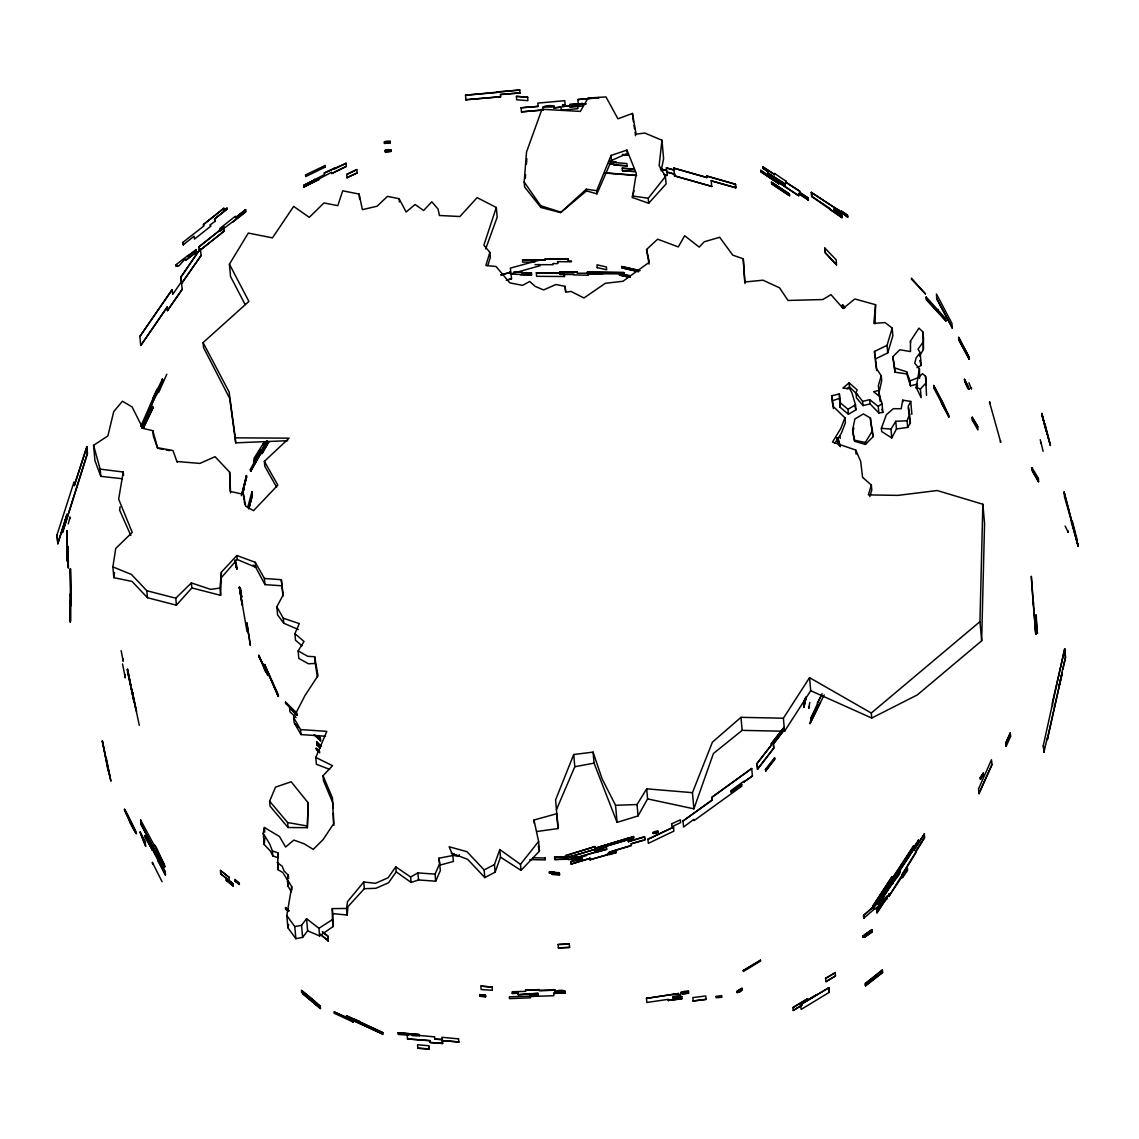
<?xml version="1.0" encoding="UTF-8"?>
<svg xmlns="http://www.w3.org/2000/svg" width="1139" height="1139" viewBox="0 0 1139 1139"><rect width="100%" height="100%" fill="white"/><g stroke="black" fill="none" stroke-linecap="round" stroke-linejoin="round"><path stroke-width="1.5" d="M287.156 879.493L282.757 872.517L277.745 869.527L277.745 864.985M919.515 355.98L923.373 349.559L923.515 338.397L922.946 332.004L918.959 328.132L910.46 341.088L910.474 351.552L899.796 349.773L892.862 356.678L894.955 372.182L906.815 373.948L910.46 385.907L917.308 384.014M926.52 395.375L925.551 376.326L922.533 373.649L918.475 377.45L910.018 380.91L910.46 385.907M923.373 349.559L922.946 332.004M509.418 272.064L509.546 273.488M520.267 274.841L531.614 274.826L510.713 274.058M531.443 272.847L521.947 272.89L531.443 272.847L531.614 274.983M514.102 271.979L521.89 272.079L514.102 272.136M522.502 259.92L545.339 260.048L522.502 259.92L522.687 262.098L534.775 262.084M536.327 272.762L564.161 273.26L564.474 276.521L564.175 273.118L536.327 272.762L536.626 276.321L564.474 276.521M545.225 258.752L568.062 259.037L545.225 258.752L545.339 260.205M559.847 271.808L577.103 272.022L559.847 271.808L560.061 274.342L573.942 274.371L560.061 274.342M534.988 264.632L552.928 264.704C551.276 261.6 560.303 265.914 557.541 261.628L571.436 261.799L571.379 260.945L568.233 260.902M577.103 272.022L577.202 273.232L588.279 273.218L588.45 275.239L573.999 274.912M587.368 272.121L623.731 272.577L587.368 272.121L587.482 273.744L623.859 273.887M587.482 273.744L603.072 273.631M871.734 718.04L871.292 713.042L809.544 677.662L810.712 690.704L871.734 718.04L917.251 694.961L981.661 640.801L979.953 621.652L982.857 504.25L937.169 490.525L897.945 495.38L868.374 494.91L871.335 485.029L862.793 477.554M981.661 640.801L984.566 523.385L982.857 504.25M545.182 857.994L533.095 857.809M277.745 869.527L277.916 852.869L272.406 850.918L269.701 843.971L263.223 833.349L264.376 827.498L279.439 836.467L285.647 847.046L293.834 840.084L303.928 843.7L313.296 849.367L323.248 839.415L333.57 823.796L332.46 798.026L323.035 775.716L332.517 765.693L315.788 757.421L326.808 731.366L300.539 729.572L293.634 717.527L304.996 695.545L317.995 675.669L314.677 656.747L307.729 656.292L298.133 650.91L304.028 641.471L294.901 633.64L299.315 623.603L283.312 618.235L276.834 606.816L283.113 595.014L281.333 579.708L264.419 578.47L255.264 562.31L236.855 555.519L221.393 572.134L219.969 588.066L220.624 595.341L191.836 587.938L176.403 605.193L147.444 597.719L132.081 581.445L113.843 577.658L112.875 566.895L115.737 548.443L132.224 532.411L118.655 499.138L123.24 472.016L100.161 469.14L93.569 445.321L107.863 435.952L113.715 411.635L122.428 401.227L132.096 406.936L142.902 428.378L152.825 430.684L157.695 448.41L153.267 435.682L152.825 430.684M307.345 827.697L308.156 802.824L291.185 781.781L275.538 787.12L269.63 801.187L270.071 806.184L288.025 827.512L307.345 827.697L308.156 802.824M220.624 595.341L221.393 572.134M554.28 872.218L554.38 873.599L554.28 872.218L549.34 872.09L559.306 872.73L559.477 874.766L551.888 874.339L551.717 872.446L559.306 872.887L559.477 874.766M554.394 873.456L549.468 873.172M551.888 874.339L559.477 874.624M875.008 323.875L875.592 304.711L854.82 298.959L843.131 308.498L830.972 294.645L822.814 299.543L788.017 300.454L779.532 287.811L763.016 280.194L744.764 282.002L743.254 258.809L732.733 255.136L719.677 237.268L704.229 241.781L699.218 247.12L684.653 235.73L678.317 246.921L657.63 239.19L646.553 249.498L649.045 264.106M661.958 140.225L659.139 165.611L665.432 176.502L666.087 183.948L648.675 203.269L632.416 197.517L636.26 173.327L626.963 150.092L611.031 155.459L596.679 190.697L586.3 189.174L586.457 190.911L560.616 212.609L540.854 207.455L524.623 187.01L524.182 182.012L526.531 152L541.95 109.273L580.335 111.408L588.023 98.054L605.962 96.915L617.95 118.798L632.444 113.444L636.132 134.16L644.788 133.035L661.958 140.225L663.61 158.734L661.133 170.822M525.321 178.182L525.592 174.651M526.432 164.059L526.844 158.748M276.991 857.382L272.847 855.916L270.342 851.047L264.22 844.526L264.775 838.304M875.592 304.711L873.827 323.334L885.131 322.608L892.179 328.117L892.862 335.749L887.722 352.948L875.165 359.056M516.408 96.359L527.613 97.242L516.408 96.359L516.679 99.791L527.884 100.673L527.613 97.242M613.964 164.97L627.119 165.824L613.964 164.97L613.907 164.016L609.194 163.646M613.907 164.016L609.18 163.817M609.436 161.396L615.857 161.895L609.422 161.567M627.091 166.009L626.906 163.532L615.928 162.663M634.195 169.013L622.236 168.245L634.181 169.184M634.523 171.647L622.464 170.693L634.537 171.476M395.774 866.85L388.086 877.77L375.5 883.294L363.725 882.013L347.523 901.632L346.555 908.438L332.289 908.623L332.73 913.62L347.153 915.016L347.965 906.63L364.323 888.705L375.941 888.292L388.527 882.768L396.23 871.848L395.774 866.85L410.609 876.973L411.094 882.426L418.526 879.963L435.682 881.187L440.38 870.523L438.928 858.194L452.866 855.531L453.393 861.468L439.554 865.241M398.095 1032.76L418.995 1034.525L398.095 1032.76L398.209 1034.44L408.673 1035.18M429.987 1040.662L407.534 1038.939L429.987 1040.662L430.115 1042.484L442.544 1043.523L442.316 1040.576L458.803 1041.971L442.316 1040.576M417.814 1048.207L429.019 1048.976L417.814 1048.207L417.543 1044.79L428.734 1045.73L429.019 1048.976M428.734 1045.73L429.004 1049.147M430.115 1042.484L442.573 1043.352M434.514 1036.846L407.164 1034.354L407.534 1038.939M434.728 1039.124L442.131 1039.565L434.728 1039.124L434.543 1036.661M458.49 1038.853L441.932 1037.287L442.117 1039.75M479.704 994.646L485.413 995.301L485.541 996.725L479.818 996.241L479.704 994.646L485.428 995.116L485.541 996.725M479.818 996.241L485.556 996.554M480.886 986.118L492.076 987.057L480.886 986.118L481.156 989.549L492.375 990.304L492.076 987.057M919.586 378.319L919.429 368.894L914.702 363.142L916.169 357.788L920.17 352.663L918.02 349.16L922.747 342.611M919.429 368.894L916.155 387.431L921.166 397.725L920.383 388.997L925.466 383.544M113.843 577.658L114.498 572.461M120.108 506.713L119.638 510.187L130.814 535.458M454.304 854.207L454.418 855.432L459.33 855.944L454.418 855.432M902.743 400.145L901.163 408.759L893.318 408.673L886.327 414.753L881.387 428.292L881.671 431.539L891.78 437.931L896.45 428.99L895.767 421.302L907.114 420.761L909.577 414.112L908.239 406.338L910.744 401.426L902.743 400.145L902.885 401.768M277.104 862.451L282.201 866.238L284.038 870.951L288.352 875.222L287.327 879.393L291.698 886.64L286.814 915.614L287.896 927.73L295.869 938.693L302.632 937.397L307.63 930.819L306.548 918.703L318.948 928.299L319.618 935.916L307.63 930.819M853.823 427.922L852.812 432.521L854.677 441.306L865.469 444.438L873.129 436.664L870.367 417.985L863.39 413.927L854.919 418.938L852.584 429.887L854.677 441.306M803.579 704.286L804.889 698.335L803.977 707.091L803.735 704.315M803.821 707.063L806.27 696.655L803.977 707.091M808.733 708.216L809.786 702.407M632.416 197.517L633.982 190.669M1043.324 745.49L1044.107 752.309L1043.324 745.49L1064.623 648.831L1065.577 657.488L1062.901 669.049M1052.65 705.966L1052.351 702.749L1064.808 648.874M1058.587 685.763L1058.9 687.201L1062.829 668.251M1062.73 669.006L1065.392 657.445L1064.623 648.831M1058.715 687.173L1062.26 672.693L1047.311 739.467L1062.26 672.693M1043.922 752.267L1047.197 738.143L1047.311 739.467M287.896 927.73L288.68 924.455M291.413 891.823L287.925 886.028L288.594 883.238M241.34 495.707L246.494 475.589L241.924 494.055M246.209 477.953L246.622 476.999L244.073 486.951L246.366 477.996M242.379 494.326L244.287 487.634L242.536 494.354M247.647 507.624L252.004 491.507L252.345 495.422L248.9 508.692M248.629 507.396L249.441 504.25L249.569 505.702M248.743 508.663L252.345 495.422M597.22 267.765L597.007 264.832L606.404 266.967L606.646 269.772L597.263 267.622M619.545 275.097L630.194 277.361L619.545 275.097L619.459 273.502M640.09 270.626L621.766 266.569L638.395 270.356M638.509 271.68L621.88 267.879L621.794 266.441M621.125 274.043L629.753 275.852L621.168 273.887M629.653 275.41L629.71 275.994M892.179 328.117L887.039 345.331L874.481 351.424L876.66 368.851L881.244 375.799L878.34 385.58L880.134 401.398M869.812 496.618L871.776 490.026L871.335 485.029M245.127 304.497L230.534 276.549L229.423 264.177L248.302 233.068L272.463 237.866L293.648 206.401L309.281 217.35L324.017 202.927L337.799 205.675L342.711 190.811L359.127 194.086L362.387 209.647L377.08 206.23L387.474 196.364L399.077 198.67L406.125 212.011L415.08 204.493L423.608 210.501L431.823 201.802L438.088 209.063L439.383 215.485L459.914 216.524L477.127 197.631L496.305 207.483L483.861 245.17L489.884 252.402L485.84 265.501L496.063 266.512L509.774 282.842L522.502 285.376L529.72 281.49L535.202 286.402L543.616 289.932L555.875 284.522L565.115 286.359L565.713 292.225L570.966 291.413L583.98 297.962L605.307 283.298L622.976 281.276L649.358 262.198L646.553 249.498M487.805 265.586L490.325 257.4L489.884 252.402M57.719 543.645L67.016 514.358L57.89 543.687L56.95 535.031L73.935 482.253L74.405 485.527L86.877 446.787L74.234 485.47M62.374 529.92L67.13 515.753C65.749 515.155 61.022 541.068 62.56 529.977M62.574 532.041L87.304 453.507L86.706 446.73M62.745 532.098L87.489 453.564L86.877 446.787M68.269 523.897L70.006 517.277M674.43 170.038L666.4 167.917L674.373 170.209M660.478 168.985L666.699 170.594L660.535 168.814M674.872 174.167L666.885 172.046L674.815 174.338M664.08 174.623L667.24 175.349L664.137 174.452M706.906 177.442L673.761 168.102L706.849 177.613L706.778 175.947L735.452 184.176L735.709 187.835L711.177 180.788L735.766 187.664M674.459 175.862L711.747 186.397L674.459 175.862L673.818 167.931M706.849 177.613L706.778 175.947M735.709 187.835L735.452 184.176M809.544 677.662L783.39 718.211L740.976 717.328L712.416 742.144L692.455 792.673L646.696 788.829L647.593 798.895L693.893 808.832L713.427 753.491L742.144 730.37L784.557 731.252L810.712 690.704M451.272 853.097L467.673 859.347L484.815 877.571L495.123 872.203L494.44 864.558L499.807 849.523L520.466 864.344L521.007 870.338L500.491 857.169L499.807 849.523M495.123 872.203L500.491 857.169M485.698 248.857L497.173 217.193L496.305 207.483M879.294 390.25L873.656 391.788L879.692 396.5L882.027 403.605L882.825 412.418L878.838 413.016L870.054 403.875L863.035 405.598L856.443 397.867L856.001 392.87L857.14 389.851L849.139 382.832L842.917 388.086L849.58 388.613L851.901 392.798L855.503 404.843L855.959 409.826L848.413 414.283L839.998 407.15L839.372 393.923L831.655 395.803L831.954 399.134M831.655 395.803L833.463 406.651L844.939 417.856L840.767 428.478L832.524 442.046L855.716 450.062L860.685 461.295L862.55 477.284M647.593 798.895L638.054 815.923L617.082 822.372L615.558 805.301L602.061 778.749L593.077 752.124L573.714 754.516L555.59 799.905L558.096 828.551L536.668 831.527M556.458 809.644L574.811 766.732L573.714 754.516M586.457 190.911L596.964 193.829L611.472 160.457L611.031 155.459M435.682 881.187L435.055 874.126L439.754 863.476L438.928 858.194M979.113 793.627L978.529 788.957L991.457 759.756L992.041 764.44L978.942 793.57L992.041 764.44M1005.993 746.259L1005.694 742.998L1010.25 733.16L1010.549 736.42L1006.164 746.316L1005.865 743.069L1010.25 733.16M156.071 394.336L156.171 395.375L162.578 381.693L162.336 378.931L162.749 381.764L140.738 426.442L157.097 389.282M157.267 389.353L152.768 398.522M157.154 389.979L162.507 379.002M148.711 410.04L153.053 399.874M141.791 426.442L156.242 394.407M141.62 426.37L150.533 407.363L150.391 405.84M141.663 427.837L147.629 415.55L141.834 427.908M158.577 392.656L166.807 374.261M147.586 416.874L152.697 406.381L147.743 416.945M144.055 426.499L152.854 408.132L144.055 426.499L144.183 427.979M824.18 694.904L810.028 723.592L811.167 717.727L822.087 693.651M821.433 695.288L817.275 703.119M811.295 719.193L811.025 717.655L817.588 705.069M810.028 723.592L820.151 702.834M353.104 1020.544L353.175 1022.21L353.104 1020.544L334.225 1011.93L382.861 1034.155L352.891 1020.217M353.232 1022.082L334.439 1013.326M346.441 1015.746L382.718 1032.632L346.441 1015.746L346.583 1017.284M353.93 1020.259L353.873 1018.665L353.93 1020.259L359.155 1022.495L354.001 1020.088M358.942 1021.227L353.802 1018.821M253.527 461.751L258.581 453.308L253.67 461.822L254.453 457.707L264.248 441.975M262.767 444.851L264.39 442.046M263.565 446.801L263.807 448.011L250.708 471.304L250.409 469.368L260.788 450.176M260.931 450.247L255.449 459.416M260.347 451.927L258.596 454.945L260.475 451.998M268.946 441.747L262.055 453.664L261.614 450.176L266.939 440.964M268.804 441.676L261.913 453.593L261.756 450.247L267.081 441.035M260.432 452.923L266.782 441.932M250.58 471.233L263.807 448.011M916.226 388.228L917.621 385.879M896.45 428.99L907.698 427.396L910.36 422.996L909.577 414.112M865.469 444.438L865.298 442.516L872.588 430.542M891.78 437.931L890.997 429.147L895.767 421.302M638.054 815.923L637.043 804.533L646.696 788.829M834.759 443.484L841.223 433.475L845.38 422.854L844.939 417.856M876.888 902.9L892.463 879.607L873.058 908.765L872.801 905.946L891.951 876.631L892.392 878.767L891.951 876.631M873.328 908.922L873.072 906.103L892.221 876.802M892.122 878.61L913.35 846.106L913.962 850.021L913.35 846.106M892.392 878.767L913.62 846.263M896.806 872.944L918.604 840.226L918.746 841.764L897.247 874.667L896.806 872.944L897.247 874.667M897.119 873.129L918.604 840.226M899.653 870.509C882.269 900.622 901.063 861.34 899.867 872.83C899.454 875.934 891.268 883.01 892.819 883.608M896.934 874.481L918.433 841.579L918.29 840.041M913.692 849.865L924.313 834.175L924.64 837.791L901.803 874.866L902.088 877.728L902.9 876.147M892.492 882.796L881.529 899.596L892.762 882.953M913.962 850.021L924.313 834.175M892.549 883.451L899.596 872.673L899.397 870.353M876.831 912.61L889.317 894.058L877.101 912.766L876.617 910.118L880.048 904.864M877.101 912.766L876.873 910.275L882.027 902.401M902.017 876.973L907.47 868.63L889.217 895.795L915.742 852.954L915.585 851.089L924.37 837.635L924.056 834.019M902.088 877.728L903.056 876.247M902.985 877.087L907.626 870.338L907.313 868.544M980.437 779.332L980.152 777.823L983.356 773.239L983.484 774.677L980.437 779.332L983.199 773.153M983.356 773.239L980.152 777.823M139.883 336.446L172.131 289.676L139.883 336.446L140.695 345.43L167.106 307.103L167.561 310.563L167.106 307.103M181.4 281.774L180.83 277.033L200.364 248.701L180.987 277.133L181.4 281.774L172.701 294.417L172.131 289.676M181.542 283.568L201.119 255.492L181.542 283.568L182.212 289.32L167.561 310.563M140.837 345.53L167.262 307.203M167.405 310.463L182.212 289.32M763.073 167.049L774.662 174.538L763.073 167.049L763.201 168.501L768.042 171.718L768.184 173.256L785.184 183.991C787.419 190.128 768.483 172.316 785.312 185.344M760.824 171.761L778.82 183.721L760.824 171.761L760.681 170.11L778.677 182.069L778.578 181.087M763.201 168.501L763.187 166.892M768.042 171.718L763.315 168.344M768.184 173.256L768.156 171.562M771.487 182.268L789.484 194.057L789.541 195.709L771.63 183.806L771.587 182.155L789.484 194.057M771.63 183.806L789.541 195.709M778.82 183.721L778.82 182.425L798.781 195.694L798.581 193.488L808.32 199.951L798.581 193.488M786.195 181.372L774.563 173.427L774.563 174.68M785.198 185.486L785.184 183.991M799.763 191.252L786.309 182.525L799.763 191.252L799.763 192.491L808.021 197.987L808.206 200.108M799.763 192.491L808.121 197.844L808.32 199.951M811.367 192.448L834.787 207.796L811.367 192.448L811.737 196.549L841.892 217.62L841.821 215.513L834.261 210.473L834.132 209.049L840.966 213.605L834.132 209.049M811.737 196.549L811.481 192.306M834.673 207.939L838.959 210.188L840.966 213.605M841.892 217.62L841.707 215.655L834.261 210.473M838.959 211.555L838.959 210.188M847.601 217.122L847.544 215.2L841.123 210.929L847.444 215.356L847.601 217.122L841.194 211.854L842.504 212.936M840.881 212.623L840.867 213.748M842.589 213.79L842.618 212.794M286.814 915.614L294.787 926.577L301.55 925.295L306.548 918.703M771.516 744.863L771.288 743.682L783.945 727.565L784.173 730.113L773.466 743.966L773.837 748.181L757.577 769.224L756.951 763.457L771.516 744.863L757.079 763.543L757.577 769.224M783.945 727.565L771.288 743.682M757.449 769.138L773.708 748.095L773.338 743.867L784.045 730.014L783.817 727.479M765.479 769.409L774.648 758.047L774.776 759.371L765.849 770.904L765.479 769.409L765.849 770.904M765.735 769.594L774.648 758.047M765.593 770.733L774.52 759.186L774.392 757.876M648.675 203.269L648.219 198.271L665.432 176.502M520.466 864.344L538.605 841.493L533.977 820.023L556.772 813.702L558.096 828.551M221.834 577.131L237.197 559.463L236.855 555.519M220.482 870.438L229.053 877.315L220.482 870.438L220.653 873.812L232.911 883.736L233.096 885.928L233.025 883.593L220.653 873.812M226.376 880.518L226.305 878.183L226.376 880.518L233.096 885.928M229.338 880.561L229.053 877.315M234.905 880.988L239.404 884.362L234.905 880.988L234.905 879.422L239.275 882.939L239.275 884.505M288.224 911.328L285.661 909.264L285.519 907.726L288.338 909.52M285.661 909.264L285.761 907.456M327.804 936.059L328.089 940.8L327.804 936.059L322.494 931.787M301.564 990.417L320.116 1006.278L320.443 1008.442L320.244 1006.15L312.129 998.917L301.564 990.417L301.579 992.197L302.661 992.824L301.579 992.197M320.33 1008.57L302.59 993.607L320.443 1008.442M521.007 870.338L539.459 851.104L538.605 841.493M176.403 605.193L175.776 598.189L191.395 582.94L210.644 589.376L219.969 588.066M276.606 487.15L264.817 466.335L264.362 461.338L289.135 438.159L235.275 437.846L229.124 392.015L203.084 342.583L248.9 301.436L229.423 264.177M296.795 713.156L285.462 702.151L296.71 713.242M296.909 714.48L285.675 703.389M296.069 717.556L289.861 711.647L289.633 707.746L297.194 715.192M320.33 738.029C320.572 745.048 321.198 735.652 317.852 735.58M321.226 746.287L316.642 741.987L321.098 746.387M320.244 748.081L316.898 744.778L320.358 747.981M318.536 751.783L316.258 749.533L316.258 748.209L319.788 752.808M560.616 212.609L586.3 189.174M877.713 903.013L863.462 915.429L863.832 918.319L863.59 915.557L877.713 903.013L877.955 904.366L887.11 896.393L877.955 904.366M863.704 918.191L875.293 908.338M875.236 908.851L887.295 898.571L887.11 896.393M824.85 248.046L825.419 252.801L836.482 264.846L825.277 252.915L824.85 248.046L836.183 259.849L836.482 264.846M842.476 305.11C843.558 314.478 840.112 298.689 844.839 307.63M911.428 278.158L925.395 293.99M911.357 279.041L925.537 293.876M926.178 297.023L926.562 299.685L945.982 320.942L926.434 299.799L926.178 297.023L945.783 318.763L945.84 321.07M938.109 309.466L938.08 310.819M847.017 388.94L849.495 386.819L849.139 382.832M871.292 713.042L979.953 621.652M203.653 226.134L203.397 224.483L223.913 208.238L203.525 224.625L203.653 226.134L183.023 242.251L183.365 244.913L183.023 242.251M226.932 208.166C220.041 214.872 227.914 205.632 227.117 209.12L214.645 219.015L214.858 221.436L210.331 224.796L210.573 226.348L194.47 239.105L194.1 236.186L183.251 244.785M214.858 221.436L214.531 218.873L227.003 208.992M245.526 209.704L245.725 211.897L220.098 231.288L219.841 228.512L235.346 216.239L235.574 217.592L245.526 209.704L235.574 217.592M176.317 266.227C178.994 264.106 175.121 268.192 176.175 264.575L187.479 255.834C191.85 254.211 205.291 242.094 187.437 256.474M198.869 246.921L223.87 227.102L198.869 246.921L199.225 250.893L224.226 231.075L223.757 226.974M245.412 209.576L245.597 211.754L232.74 222.176M196.278 252.146L185.97 260.091L196.278 252.146L195.951 249.726M865.555 985.876L865.241 983.541L882.341 970.072L865.355 983.669L865.555 985.876L882.654 972.407L882.341 970.072M865.426 985.733L882.654 972.407M878.838 413.016L878.24 406.409L882.027 403.605M712.174 799.948L682.973 821.034L712.259 800.062L711.918 797.172L751.683 768.426L752.452 775.958L743.81 782.009L752.452 775.958M712.259 800.062L712.017 797.286L751.783 768.554M730.896 791.89L741.703 784.273L730.996 792.004L730.797 790.68L743.753 781.326L743.909 782.123M741.617 784.145L741.873 786.095L694.121 820.593L693.922 819.34L683.585 826.999L682.973 821.034M867.676 932.67L867.804 934.108L863.191 937.411L862.949 935.845L871.904 929.595L872.218 931.93L865.028 936.884L872.104 931.787L871.904 929.595M872.018 929.723L864.828 934.692L865.127 937.027M319.618 935.916L333.072 926.562L332.73 913.62M318.948 928.299L332.446 919.572L332.289 908.623M743.212 970.585L760.453 960.319L743.212 970.585L743.383 971.496L760.525 961.074L760.354 960.163M737.033 991.158L741.902 988.196L742.13 989.777C739.496 994.589 735.851 990.175 737.26 992.724M737.132 991.3L742.002 988.353M737.161 992.582L742.13 989.777M825.576 978.358L835.2 972.72L825.576 978.358L825.96 981.747L835.485 975.966L835.101 972.564M825.875 981.604L835.485 975.966M801.941 1005.21L793.257 1010.492L792.915 1007.574L807.309 998.832L807.523 1000.199L816.777 994.575L807.523 1000.199M807.409 998.974L792.915 1007.574M800.632 1004.641L828.793 987.755L829.206 992.368L801.144 1009.41L800.632 1004.641L828.793 987.755M801.842 1005.068L793.257 1010.492M839.856 435.525L840.255 438.43M848.413 414.283L847.971 409.285L855.503 404.843M410.609 876.973L417.899 872.901L435.055 874.126M917.052 367.655L921.294 365.377L920.17 352.663M972.208 417.358L977.803 426.612L977.931 429.944L972.507 420.604L972.208 417.358L977.803 426.612M972.507 420.604L972.379 417.273M1032.005 467.73L1032.461 470.863L1038.569 481.74L1032.304 470.948L1032.005 467.73L1038.441 478.423L1038.569 481.74M1065.107 526.076L1068.183 532.198M1068.055 530.76L1068.012 532.283M484.815 877.571L484.132 869.925L494.44 864.558M305.508 174.922L325.156 165.482L325.284 167.02L305.708 176.573L305.579 175.05M345.971 163.176L346.327 166.394L331.734 173.527L331.549 172.217L303.956 187.052L303.8 185.372L324.487 174.552L324.273 172.986L346.057 163.333L334.282 169.085M334.211 168.316L324.273 172.986M303.956 187.052L303.729 185.216L314.734 179.834M303.871 186.896L318.892 179.748M347.082 177.826L346.712 174.424L356.763 169.526L357.133 172.929L347.011 177.67L357.133 172.929M356.849 169.683L346.712 174.424M124.478 809.43L124.649 809.359C126.899 812.15 146.262 853.196 130.074 822.515L124.478 809.43L135.555 830.915L135.769 833.207M124.621 811.068L124.649 809.359M125.347 812.05L130.173 821.66M130.074 822.515L135.925 833.136M140.652 820.023L141.222 824.479L156.071 852.798L141.065 824.565L140.652 820.023L164.101 863.803C168.415 877.215 155.63 842.931 154.477 845.28L154.306 845.366M140.097 832.039C144.909 846.334 150.092 855.517 140.097 832.039L145.322 841.493L145.45 844.825M144.895 836.425L152.27 849.922L144.895 836.425C142.631 828.694 165.084 872.944 150.006 844.07M154.705 852.912L154.733 851.417L165.255 871.833L165.369 874.98L152.17 848.811L152.113 850.007M156.071 852.798L156.043 850.648L164.529 866.608M152.37 862.465L162.094 881.728M165.369 874.98L165.084 871.919L159.503 860.358M152.512 864.003L152.498 862.394M158.307 861.71L158.378 860.472M936.714 298.703L952.361 327.975L936.714 298.703L936.472 294.019L951.948 323.376L952.204 328.06M958.654 337.358L968.976 356.934L958.654 337.358L958.682 339.636L969.175 359.127L958.682 339.636M933.695 385.537L942.836 402.494L948.915 416.831L933.937 388.314L933.695 385.537L948.545 414.738L948.744 416.917M933.937 388.314L933.852 385.466M964.477 379.401C972.734 392.442 967.538 392.158 964.477 379.401L968.805 389.424M964.676 381.593L964.648 379.315M968.905 382.747L971.439 389.125L971.467 387.616M941.213 402.651L948.915 416.831M671.611 823.853L680.353 819.824L680.609 822.614L671.939 826.772L671.683 823.981M647.92 839.258L673.533 827.128L647.92 839.258L648.347 843.358L673.889 831.1L673.462 826.999M611.472 160.457L627.276 153.494L626.963 150.092M265.814 672.437L258.795 655.281L268.035 675.441L258.923 656.591M264.575 664.621L278.414 694.975L278.243 696.413L264.575 664.621L278.243 696.413M264.704 665.945L264.874 664.507M267.936 674.217L267.893 675.512M839.372 393.923L839.756 398.365L832.096 400.8L833.392 408.545M565.57 855.802L595.128 846.533L565.485 855.546L565.784 858.222L595.426 849.196L570.653 856.471M633.483 836.524L633.597 837.834L600.324 847.957L633.697 838.119L633.483 836.524L595.284 848.228L628.144 838.219L628.514 841.707L644.546 836.823L628.429 841.465M633.583 836.809L600.21 846.647L600.424 848.242M653.117 832.196L657.844 830.758L658 832.139C655.409 835.599 652.006 831.128 653.273 833.563M606.375 847.074C579.352 858.45 608.938 841.707 606.631 849.31L595.654 852.385L606.631 849.31M653.231 833.421L658 832.139M578.612 856.998L595.683 852.072L578.697 857.24L578.968 860.7L578.697 857.24M580.221 857.297L586.428 855.574M570.853 861.696C591.155 858.194 567.834 858.45 571.123 864.088L590.03 858.336L571.123 864.088M629.582 845.95L609.28 852.129L631.362 845.679L631.134 843.828L643.051 840.212M644.546 836.823L644.831 839.941L631.134 843.828M607.699 854.364L607.6 853.581L616.028 851.018L607.699 854.364L616.213 852.613L616.028 851.018M609.522 854.079L590.102 859.717L609.522 854.079L609.28 852.129M500.961 274.983L510.77 272.249L510.372 268.106L539.715 260.076M500.918 274.841L510.77 272.249M506.414 280.094L511.525 278.827L506.456 280.237M989.464 401.982L1000.74 442.288M989.592 403.519L989.819 401.896M1046.129 431.197L1041.815 413.5L1050.372 445.349L1045.004 424.135M1041.843 415.735L1041.815 413.5M1000.597 440.765L1000.384 442.388M1040.234 439.711L1043.125 451.272M1040.605 442.274L1040.69 443.213M1064.082 491.934L1078.206 546.279L1064.082 491.934L1064.524 496.917L1071.272 520.509M1072.411 521.263L1076.981 539.188M1071.187 521.705L1078.206 546.279M1078.007 544.043L1078.021 546.321M837.72 438.899L837.45 437.604L839.486 445.577M838.959 441.847L840.397 446.702M856.001 392.87L862.65 401.384L869.669 399.661L878.24 406.409M121.147 650.597L123.14 661.019M122.941 658.826L122.955 661.061M122.528 663.952L125.29 677.634M133.989 702.25L127.497 669.362L139.285 725.287M127.668 673.363L127.497 669.362M125.005 674.388L125.119 677.677M132.551 692.469L136.58 711.604M132.978 695.203L132.736 692.441M107.792 769.124L102.382 740.962L108.547 771.872M106.226 757.819L110.17 777.723L110.184 775.901M110.768 780.884L107.863 767.942M574.811 766.732L594.06 763.13L617.082 822.372M236.001 563.008L236.869 568.874L236.157 562.979M236.044 565.699L236.214 567.592L235.104 559.975M242.265 600.78L242.18 604.951L239.375 587.254L247.006 631.547M239.489 588.564L239.688 587.197M240.429 590.244L240.414 588.322L241.753 597.363L240.585 590.216M242.18 604.951L242.365 603.585M246.964 622.919L250.281 645.343L248.872 634.807M248.558 634.466L246.807 622.933M680.937 992.283C698.193 991.115 680.723 990.005 681.051 993.379L682.66 992.98L681.051 993.379M673.533 994.062L678.445 993.564L646.496 998.376L673.548 994.233M688.597 993.194L682.745 993.834L688.597 993.194L688.412 991.257M672.921 997.992L681.72 996.782L672.921 997.992L672.779 996.383L680.752 995.472C681.549 992.809 677.378 996.369 678.417 993.379M681.891 998.746L668.408 1000.426L681.891 998.746L681.692 996.597M693.181 1000.982L692.882 997.579L705.767 995.97L706.08 999.373L693.181 1000.982L706.08 999.373M716.032 996.354L721.742 995.643L721.884 997.251L716.16 997.778L716.061 996.525M497.117 91.903L519.768 90.024L465.538 95.192L497.173 92.487M500.42 94.523L520.025 92.914L500.42 94.523L500.619 96.758L465.951 99.734L500.619 96.758M538.106 106.397L521.135 107.764L538.106 106.397L537.807 103.122L564.745 100.673L565.129 105.13L562.538 105.187L565.129 105.13M585.93 103.991L578.341 104.674L577.886 99.52L598.929 97.612M598.943 97.783L577.886 99.52M542.876 106.966C570.938 107.92 538.405 101.713 543.146 110.07L521.491 111.864L543.132 109.899M569.685 104.56L582.485 103.578L569.685 104.56L569.927 107.265L582.712 106.098L582.47 103.393M585.916 103.82L578.341 104.674M577.573 105.144L562.652 106.511L577.573 105.144L577.886 108.689L561.313 110.198L561.043 107.08L554.01 107.892L561.043 107.08M384.356 141.791C399.034 142.275 382.021 139.229 384.498 143.4L390.221 142.873L390.079 141.264M385.124 150.305C399.803 150.789 382.804 147.743 385.267 151.9L390.99 151.387L390.848 149.779M1031.222 576.448L1032.988 599.669L1031.407 576.434M1035.821 614.975L1037.23 633.042L1036.191 614.946M1035.337 627.717L1035.735 634.323L1033.101 600.936L1035.921 634.309M317.439 677.249L315.275 663.439L308.398 663.781L298.802 658.399L298.133 650.91M203.084 342.583L203.525 347.58L229.708 398.436L235.716 442.843L287.626 440.708M558.067 944.43L569.315 943.989L569.614 947.42L558.366 947.862L558.082 944.615L569.315 943.989M539.345 989.549L525.592 990.261L555.092 990.09L539.445 990.887M564.887 990.802C540.94 994.603 567.222 986.26 565.072 993.094L553.654 993.365L565.072 993.094M518.017 992.952C503.751 995.344 519.953 990.019 518.16 994.674L537.964 993.35L538.092 994.874L530.333 995.187L538.092 994.874M530.333 995.002L530.432 996.155L509.332 996.81L509.475 998.632L530.575 997.807L530.461 996.483L553.867 995.742L553.654 993.365M615.558 805.301L637.043 804.533M571.095 856.428L554.565 857.112L581.801 857.14L571.194 857.639M568.076 858.92L554.778 859.504L581.972 859.02L568.133 859.618M66.945 530.988L67.315 561.014L66.945 530.988L67.372 533.75M67.415 546.791L67.087 548.414M66.987 547.19L67.13 530.988M68.155 547.845L68.368 567.848M67.116 557.085L67.201 558.039M70.39 568.646L71.059 605.492L70.39 568.646L70.276 622.15L70.347 594.245M70.276 595.526L70.162 594.245M71.059 605.492L70.433 600.58L70.874 605.492M70.234 611.529L70.248 613.722M70.262 619.958L70.461 622.15M70.675 620.499L70.618 600.58M529.806 859.646L545.353 859.888L545.182 857.852M293.634 717.527L294.09 722.525L300.981 734.57L325.498 736.235M253.143 565.058L255.706 567.307L264.974 584.62L281.874 585.816L283.07 596.01M622.492 154.477L627.731 154.89M622.478 154.662L627.717 155.075M604.652 172.815L636.544 175.335M604.624 172.986L636.53 175.506M177.086 461.523L199.88 463.416L215.043 456.696L229.637 472.158L230.548 492.959M412.147 1035.607L417.387 1035.906M881.387 428.292L890.997 429.147M93.569 445.321L94.936 460.583L100.802 476.358L122.2 478.722M632.273 195.922L648.219 198.271M269.63 801.187L287.583 822.515L307.203 826.003M157.623 447.712L172.986 450.546L177.143 462.206M159.389 448.723L162.806 449.35M166.223 449.976L169.64 450.603M808.619 706.992L808.889 708.244M854.592 440.238L865.298 442.516M264.362 461.338L277.845 485.114L253.541 510.671L245.682 506.157L243.419 494.312L230.32 491.478L229.637 472.158M621.908 267.765L638.552 271.552M112.875 566.895L131.455 574.455L146.817 590.728L175.776 598.189M70.134 518.701L69.835 517.22M56.95 535.031L57.89 543.687M706.721 176.118L735.395 184.347M892.862 356.678L894.571 367.94L906.616 371.755L910.018 380.91M524.182 182.012L540.698 205.718L560.573 212.096M916.155 387.431L920.383 388.997M329.655 769.394L316.4 764.255L315.788 757.421M1010.549 736.42L1010.079 733.103M237.197 559.463L255.706 567.307L255.264 562.31M276.834 606.816L277.546 614.832L283.753 623.232L298.29 629.468M254.453 457.707L254.723 459.316M250.409 469.368L250.708 471.304M834.645 207.54L838.845 210.331M842.689 213.648L847.715 216.98M811.836 196.406L830.317 208.693L830.303 209.918M830.416 209.775L841.992 217.478M768.298 173.114L785.084 184.134M778.72 182.567L798.667 195.837M396.23 871.848L411.094 882.426M322.365 931.93L327.676 936.201M285.519 907.726L289.377 910.83M226.49 880.39L233.224 885.8M839.557 402.152L847.971 409.285M302.006 645.785L295.485 640.203L294.901 633.64M849.495 386.819L857.582 394.849M289.52 707.846L297.08 715.306M317.738 735.694L320.216 738.129M314.421 734.783L320.586 740.848L314.307 734.883M298.304 727.38L294.958 724.077L298.19 727.494M316.144 748.309L319.675 751.569M887.295 898.571L886.982 896.265M842.333 305.224L844.697 307.744M484.132 869.925L466.99 851.701L449.122 846.761L452.866 855.531M224.226 231.075L199.225 250.893M210.331 224.796L210.573 226.348M176.175 264.575L176.431 266.355M867.804 934.108L863.077 937.283L862.949 935.845M829.206 992.368L828.708 987.598M346.327 166.394L331.734 173.527M314.677 179.15L314.82 179.99M155.886 850.733L164.358 866.679M154.577 851.488L159.332 860.443M158.478 861.639L165.525 874.894M964.847 381.522L968.976 389.339M264.988 665.817L278.528 696.299M268.035 675.441L258.681 655.324L258.795 656.648M644.831 839.941L644.475 836.581M616.213 852.613L609.28 854.72M919.757 360.508L921.294 365.377M854.606 405.313L855.959 409.826M540.185 265.686L511.055 273.816L511.525 278.827M1041.644 413.557L1044.933 425.402M1042.014 415.692L1050.372 445.349M881.97 409.285L882.825 412.418M837.934 437.988L839.813 445.107M837.777 438.031L839.044 442.8L839.101 441.818M837.165 437.889L839.329 445.605M836.866 437.718L838.688 444.281M836.709 437.746L838.389 444.11M538.348 846.263L539.459 851.104M127.312 669.405L136.011 710.28M127.853 673.334L134.174 702.208M102.197 740.991L110.953 780.856M879.949 397.497L878.981 392.699L881.686 380.796L881.244 375.799M909.491 418.526L910.36 422.996M244.216 501.302L244.857 504.591M870.808 422.982L873.129 436.664M235.047 560.445L236.214 567.592M239.375 587.254L242.052 603.627M633.426 121.901L632.444 113.444M633.967 125.361L634.508 128.807M635.035 132.266L635.576 135.726M875.378 360.693L876.674 370.559M390.221 142.873L384.498 143.4M390.99 151.387L385.267 151.9M1047.367 738.186L1047.496 739.51M1037.586 633.013L1037.088 631.519L1037.23 633.042M968.976 356.934L969.004 359.212M925.551 376.326L926.363 385.381M910.46 341.088L910.602 342.739M910.744 401.426L911.883 414.283M906.616 371.755L906.815 373.948M908.381 407.862L908.922 413.97M907.114 420.761L907.698 427.396M894.571 367.94L894.955 372.182M887.039 345.331L887.722 352.948M874.481 351.424L875.023 357.532M869.669 399.661L870.054 403.875M870.367 417.985L870.652 421.316M862.65 401.384L863.035 405.598M841.123 210.929L841.095 211.996M855.716 450.062L856.072 454.134M834.019 209.192L834.147 210.63M892.463 879.607L892.62 881.287M892.193 879.45L892.35 881.13M889.317 894.058L889.488 895.952M889.061 893.901L889.217 895.795M786.309 181.229L786.309 182.525M778.692 180.944L778.777 181.927M778.82 182.425L778.919 183.578M743.254 258.809L744.991 283.526M783.39 718.211L784.557 731.252M807.309 998.832L807.423 1000.056M711.234 180.617L711.69 186.568M740.976 717.328L742.144 730.37M666.941 171.889L667.198 175.52M666.443 167.746L666.642 170.765M692.455 792.673L693.893 808.832M622.264 168.059L622.464 170.693M615.857 161.895L615.9 162.834M623.731 272.577L623.845 274.2M682.66 992.98L682.759 994.005M596.679 190.697L596.964 193.829M668.422 1000.611L668.308 999.344L646.867 1002.477L646.468 998.191M628.23 838.475L628.514 841.707M562.538 105.187L562.68 106.682M568.062 259.037L568.233 261.045M553.839 105.97L554.01 107.892M565.115 286.359L565.57 291.356M593.077 752.124L594.06 763.13M540.698 205.718L540.854 207.455M595.128 846.533L595.355 848.47M595.341 848.954L595.555 850.634M595.597 851.83L595.725 852.627M589.959 858.08L590.187 859.959M519.754 89.853L520.025 92.914M521.135 107.764L521.505 112.035M581.801 857.14L581.972 859.162M521.89 272.079L521.947 272.89M554.565 856.969L554.778 859.504M549.354 871.933L549.454 873.314M555.092 990.09L555.206 991.357M533.977 820.023L534.276 823.383M465.538 95.192L465.965 99.905M525.577 990.09L525.691 991.371L512.223 991.727L512.351 993.35M459.216 854.706L459.302 856.087M399.077 198.67L399.376 202.002M458.519 1038.683L458.789 1042.142M442.302 1040.761L442.544 1043.523M359.127 194.086L359.568 199.083M417.899 872.901L418.526 879.963M418.995 1034.525L419.109 1036.205M334.126 168.173L334.197 168.928M325.156 165.482L325.284 167.02M382.718 1032.632L382.69 1034.483M363.725 882.013L364.323 888.705M359.027 1021.057L359.07 1022.651M346.555 908.438L347.153 915.016M314.677 656.747L315.275 663.439M323.035 775.716L323.49 780.713L332.901 803.023L333.129 808.177M316.756 741.888L316.898 744.778M332.446 919.572L333.072 926.562M334.297 1011.788L334.368 1013.454M300.539 729.572L300.981 734.57M281.333 579.708L281.874 585.816M283.312 618.235L283.753 623.232M285.562 702.065L285.576 703.475M301.55 925.295L302.632 937.397M258.453 453.237L258.738 455.016M287.583 822.515L288.025 827.512M302.661 992.824L302.59 993.607M264.419 578.47L264.974 584.62M291.698 886.64L291.983 889.958M294.787 926.577L295.869 938.693M288.352 875.222L288.651 878.539M287.327 879.393L287.925 886.028M227.045 208.295L227.117 209.12M223.913 208.238L224.226 210.53M246.351 475.547L246.622 476.999M277.916 852.869L278.372 857.866M243.419 494.312L243.903 499.665M272.406 850.918L272.847 855.916M235.275 437.846L235.716 442.843M264.376 827.498L264.789 832.125M263.223 833.349L264.22 844.526M242.109 600.808L242.493 604.894M237.026 568.859L236.912 567.621L236.869 568.874M200.364 248.701L201.119 255.492M187.479 255.834L187.551 256.602M186.084 260.219C186.184 255.179 177.357 270.157 177.328 265.43M191.395 582.94L191.836 587.938M152.526 406.31L152.854 408.132M146.817 590.728L147.444 597.719M123.24 472.016L123.539 475.461M156.043 850.648L156.228 852.712M100.161 469.14L100.802 476.358M74.12 482.295L74.405 485.527M66.831 514.315L67.13 515.753M68.312 547.845L68.027 546.307L68.212 567.848M67.201 559.776L67.315 561.014M333.343 813.331L333.869 825.362M569.614 947.42L558.366 947.862M537.964 993.35L518.16 994.674M839.756 398.365L839.998 407.15M886.057 892.051L880.091 901.177L886.057 892.051M1033.187 599.242L1033.429 604.168L1033.187 599.242M328.217 940.672L320.244 934.265L328.089 940.8"/></g></svg>
